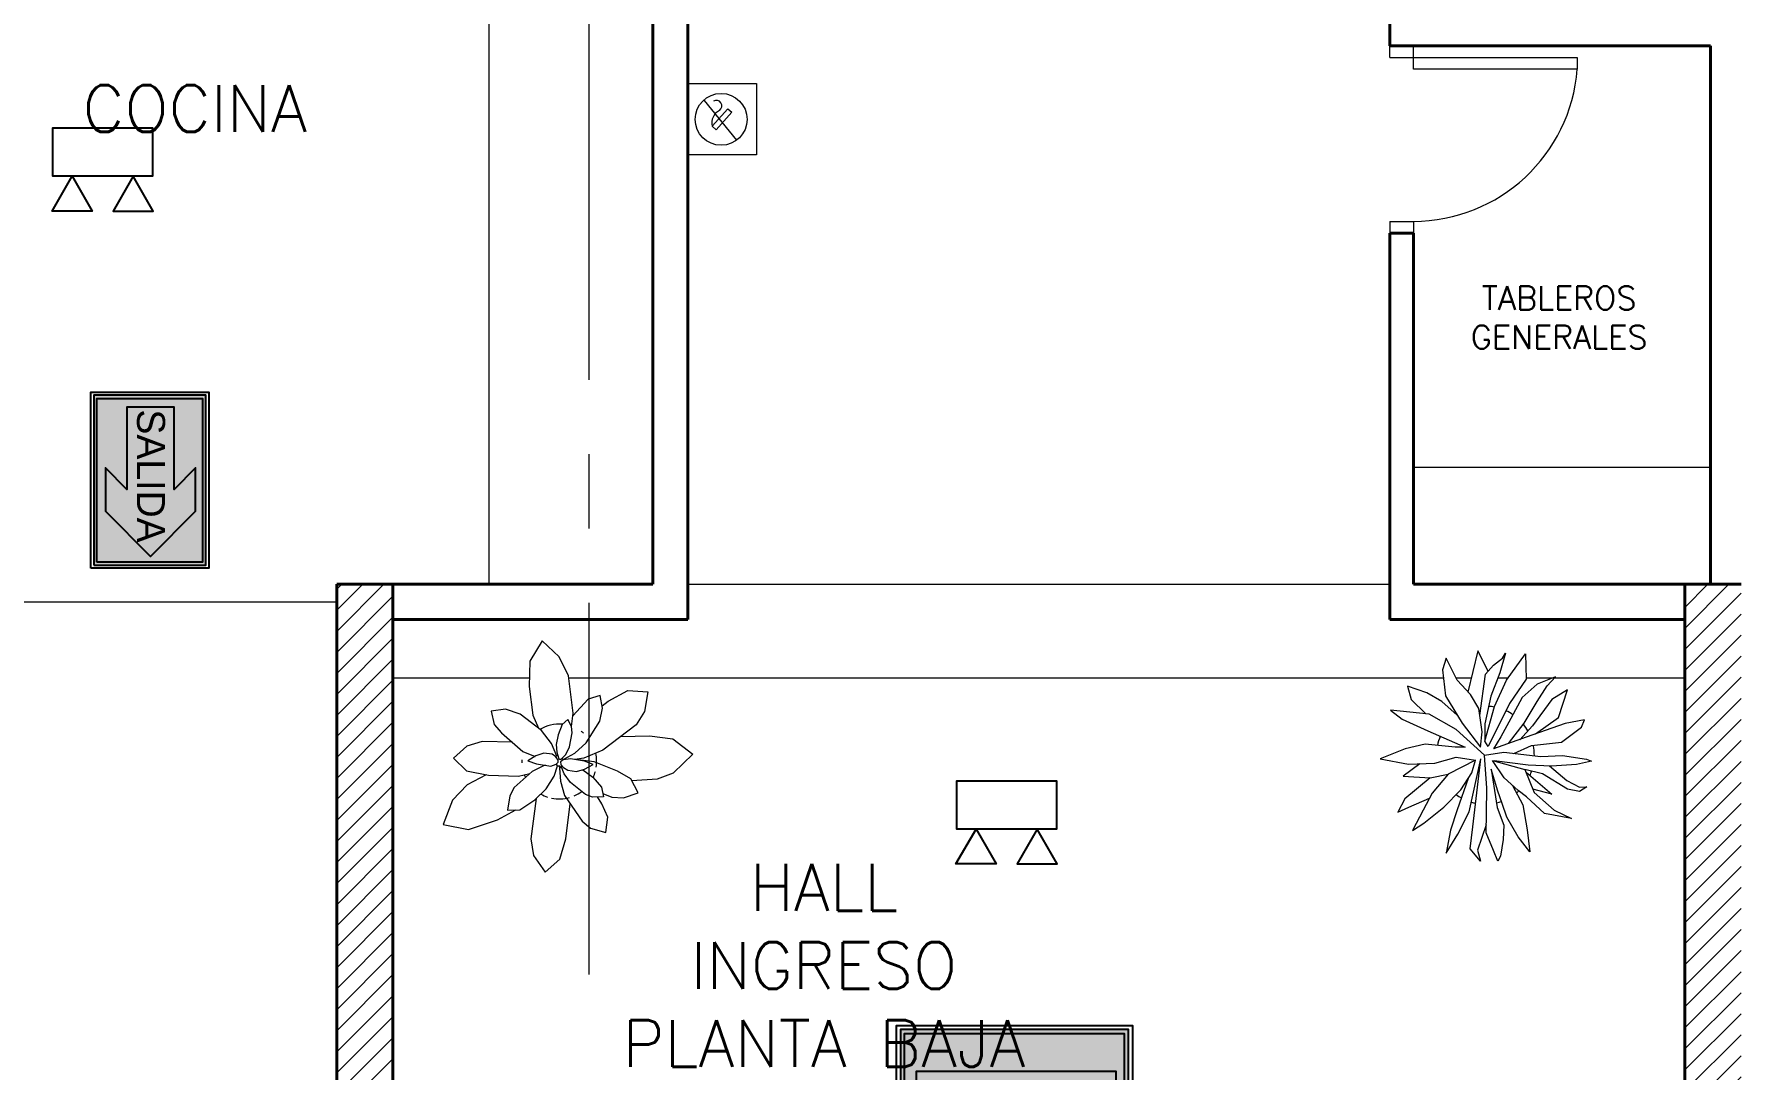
# Model space of a CAD drawing. Extents: x 1009 to 1343, y -172900 to 201.
# Drawn here: x 1034.3 to 1041.58, y 127.71 to 132.14 of the extents above; entities that cross this region are included whole.
import ezdxf

# ---------------------------------------------------------------- set-up
doc = ezdxf.new("R2010")
doc.units = 0
doc.header["$LTSCALE"] = 0.5
doc.linetypes.add('CENTER', pattern=[50.8, 31.75, -6.35, 6.35, -6.35])
doc.linetypes.add('TRAZOS2', pattern=[0.375, 0.25, -0.125])
doc.layers.get('0').update_dxf_attribs({"linetype": 'CONTINUOUS'})
for name, color, linetype in [('BRIGADAS', 8, 'TRAZOS2'), ('CIRCUITO DE SALIDA', 8, 'CONTINUOUS'), ('GCI-LUZ DE EMERG.LUZ ESTROBOSCOPICA', 12, 'CONTINUOUS'), ('MARCO_FONDO_NEGRO', 7, 'CONTINUOUS'), ('SEÑAL_FONDO_FIGURAS', 254, 'CONTINUOUS'), ('SEÑAL_FONDO_NEGRO', 7, 'CONTINUOUS'), ('SEÑAL_FONDO_VERDE', 86, 'CONTINUOUS')]:
    doc.layers.add(name, color=color, linetype=linetype)
for name, color, linetype, lineweight in [('Carpintería', 55, 'CONTINUOUS', 20), ('Detalles .05', 243, 'CONTINUOUS', 5), ('Detalles 01', 8, 'CONTINUOUS', 9), ('Equipamiento fijo', 31, 'CONTINUOUS', 13), ('EQUIPO DE EMERGENCIA', 200, 'CONTINUOUS', 30), ('Muros corte', 7, 'CONTINUOUS', 40), ('Punta 01', 6, 'CONTINUOUS', 9), ('Punta 02', 11, 'CONTINUOUS', 20), ('Sist. contra incendio', 1, 'CONTINUOUS', 18), ('Tratamiento pisos', 251, 'CONTINUOUS', 9)]:
    doc.layers.add(name, color=color, linetype=linetype, lineweight=lineweight)
doc.styles.add('franklin gothic medium', font='framd.ttf')
doc.styles.add('Texto 1 mm', font='simplex.shx', dxfattribs={"height": 0.1})
doc.styles.add('Texto 2 mm', font='simplex.shx', dxfattribs={"height": 0.2})
pattern_1 = [(45, (0.45051, 12.58081), (-0.0449012806, 0.0449012806), [])]

# ---------------------------------------------------------------- blocks, each defined once
blk = doc.blocks.new('Plant1')
for p, q in [((2.94, 14.02), (1.24, 11.02)), ((5.75, 15.65), (2.94, 14.02)), ((6.8, 12.64), (5.75, 15.65)), ((6.67, 9.74), (6.8, 12.64)), ((-4.94, 10.5), (-5.47, 8.7)), ((-3.11, 9.8), (-4.94, 10.5)), ((-1.65, 8.27), (-3.11, 9.8)), ((1.24, 11.02), (-0.18, 7.33)), ((4.8, 4.93), (6.67, 9.74)), ((-10.15, 7.82), (-12.56, 7.25)), ((-12.56, 7.25), (-11.81, 4.91)), ((-8.01, 7.41), (-10.15, 7.82)), ((-4.41, 5.37), (-8.01, 7.41)), ((-5.47, 8.7), (-5.1, 7.19)), ((-5.1, 7.19), (-3.73, 3.58)), ((-0.15, 4.91), (-1.65, 8.27)), ((-0.18, 7.33), (-0.36, 5.38)), ((-11.81, 4.91), (-9.42, 2.94)), ((0.25, 2.69), (-0.15, 4.91)), ((3.75, 3.45), (4.8, 4.93)), ((7.53, 5.66), (4.58, 4.62)), ((9.19, 5.31), (7.53, 5.66)), ((8.7, 3.64), (9.19, 5.31)), ((-12.63, 3.17), (-15.39, 2.27)), ((-9.66, 3.14), (-12.63, 3.17)), ((-9.42, 2.94), (-5.88, 0.9)), ((-3.73, 3.58), (-2.59, 2.19)), ((0.06, 0.81), (0.25, 2.69)), ((1.6, 3.31), (0.73, 2.26)), ((2.74, 4.3), (1.6, 3.31)), ((2.18, 1.1), (3.4, 2.61)), ((3.75, 4.5), (2.74, 4.3)), ((3.4, 2.61), (3.75, 3.44)), ((3.75, 3.44), (3.75, 4.5)), ((7.5, 2.24), (8.7, 3.64)), ((8.78, 3.92), (9.84, 4.12)), ((9.84, 4.12), (12.89, 4.12)), ((12.89, 4.12), (15.19, 2.69)), ((15.19, 2.69), (13.53, 0.5)), ((-15.39, 2.27), (-18.09, -0.04)), ((-3.93, 0.56), (-7.13, -0.21)), ((-5.88, 0.9), (-4.34, 0.46)), ((-2.06, 0.5), (-3.93, 0.56)), ((-2.48, 2.2), (-3.75, 2.12)), ((-3.75, 2.12), (-2.91, 1.21)), ((-2.91, 1.21), (-1.29, 0)), ((-1.34, 2), (-2.48, 2.2)), ((-1.9, 0.46), (-2.06, 0.5)), ((-0.39, 1.34), (-1.34, 2)), ((-0.56, -0.12), (-0.19, 0)), ((-0.12, 0.81), (-0.39, 1.34)), ((-0.19, 0), (-0.12, 0.06)), ((-0.06, 0.25), (-0.12, 0.81)), ((-0.12, 0.06), (-0.06, 0.25)), ((-0.11, 0.67), (0.06, 0.81)), ((0.31, 1.31), (0.12, 0.38)), ((0.12, 0.38), (0.19, 0.25)), ((0.19, 0.25), (0.38, 0.19)), ((0.73, 2.26), (0.31, 1.31)), ((0.38, 0.19), (1.25, 0.44)), ((0.47, 0.22), (0.69, 0)), ((0.69, 0), (2.44, 0)), ((1.25, 0.44), (2.18, 1.1)), ((2.44, 0), (4.43, 0.51)), ((4.43, 0.51), (7.5, 2.24)), ((13.53, 0.5), (11.66, -0.54)), ((-18.09, -0.04), (-15.37, -2.32)), ((-15.37, -2.32), (-11.22, -3.04)), ((-8.2, -0.91), (-9.38, -2.5)), ((-7.13, -0.21), (-8.2, -0.91)), ((-3.38, -2.45), (-1.56, -1.44)), ((-1.56, -1.44), (-0.5, -0.38)), ((-1.29, 0), (-0.56, -0.12)), ((-0.38, -0.81), (-1.12, -2.44)), ((-0.31, -0.5), (-0.59, -0.46)), ((-0.5, -0.38), (-0.5, -0.12)), ((0.06, -0.62), (-0.38, -0.81)), ((-0.26, -0.76), (-0.31, -0.5)), ((-0.19, -1.81), (-0.07, -0.68)), ((0.01, -3.25), (-0.19, -1.81)), ((0.12, -0.12), (0, -0.44)), ((0, -0.44), (0.12, -1)), ((0.56, -0.06), (0.12, -0.12)), ((0.12, -1), (0.45, -1.59)), ((0.45, -1.59), (1.43, -2.3)), ((1.53, -0.38), (0.56, -0.06)), ((1.43, -2.3), (2.56, -2.56)), ((3.06, -1.61), (1.53, -0.38)), ((3.19, -1.19), (2.01, -0.77)), ((2.38, -1), (2.23, -0.95)), ((4.2, -2.28), (2.38, -1)), ((3.88, -2.56), (3.06, -1.61)), ((6, -1.48), (3.19, -1.19)), ((6.42, -4.94), (4.2, -2.28)), ((11.66, -0.54), (6, -1.48)), ((9.02, -0.98), (12.56, -2.76)), ((-11.22, -3.04), (-8.38, -3)), ((-9.38, -2.5), (-7.87, -3.25)), ((-5.18, -2.97), (-8.45, -7.47)), ((-7.87, -3.25), (-5.44, -3.05)), ((-5.44, -3.05), (-3.38, -2.45)), ((-1.12, -2.44), (-1.55, -4.42)), ((-1.55, -4.42), (-1.12, -8.67)), ((1.03, -5.66), (0.01, -3.25)), ((2.32, -2.51), (3.05, -4.05)), ((2.56, -2.56), (3.88, -2.56)), ((3.05, -4.05), (3.43, -5.82)), ((12.56, -2.76), (15.17, -4.6)), ((15.17, -4.6), (16.61, -7.77)), ((-4.21, -9.77), (-1.41, -5.8)), ((1.72, -6.45), (1.03, -5.66)), ((3.06, -7.12), (1.72, -6.45)), ((2.39, -7.87), (2.32, -6.75)), ((3.43, -5.82), (3.06, -7.12)), ((3.19, -6.68), (4.04, -7.69)), ((7.5, -6.71), (6.42, -4.94)), ((7.5, -8.88), (7.5, -6.71)), ((7.5, -6.98), (10.72, -8.45)), ((-8.45, -7.47), (-9.18, -9.67)), ((-1.12, -8.67), (-0.57, -10.07)), ((2.25, -9.87), (2.39, -7.87)), ((4.04, -7.69), (5.41, -8.56)), ((5.41, -8.56), (7.5, -8.88)), ((10.72, -8.45), (13.06, -8.78)), ((13.06, -8.78), (16.61, -7.77)), ((-9.18, -9.67), (-8.88, -12.44)), ((-6.25, -11.82), (-4.21, -9.77)), ((-0.57, -10.07), (1, -11.56)), ((1, -11.56), (2.25, -9.87)), ((-8.88, -12.44), (-6.25, -11.82))]:
    blk.add_line(p, q)
for start, end in [(57.1582, 93.2041), (149.2581, 153.7532), (172.4345, 176.9296), (21.2653, 25.7604), (323.0282, 344.4965), (212.1423, 223.5771), (229.8179, 257.6637), (306.6551, 316.418), (265.2848, 278.7499)]:
    blk.add_arc((0, 0), 5.12, start, end)
blk = doc.blocks.new('Planta 1')
for p, q in [((-0.039, 0.64), (-0.099, 0.388)), ((0.024, 0.515), (-0.039, 0.64)), ((0.132, 0.627), (0.097, 0.506)), ((0.113, 0.595), (0.132, 0.627)), ((-0.233, 0.595), (-0.254, 0.525)), ((-0.254, 0.525), (-0.236, 0.364)), ((-0.166, 0.461), (-0.233, 0.595)), ((0.009, 0.498), (0.057, 0.553)), ((0.057, 0.553), (0.113, 0.595)), ((0.137, 0.461), (0.254, 0.622)), ((0.254, 0.622), (0.257, 0.466)), ((-0.35, 0.384), (-0.47, 0.424)), ((-0.47, 0.424), (-0.446, 0.342)), ((-0.084, 0.372), (-0.166, 0.461)), ((-0.027, 0.244), (0.009, 0.498)), ((0.097, 0.506), (0.041, 0.362)), ((0.063, 0.299), (0.137, 0.461)), ((0.257, 0.466), (0.156, 0.317)), ((0.326, 0.436), (0.233, 0.354)), ((0.438, 0.481), (0.326, 0.436)), ((0.326, 0.329), (0.387, 0.426)), ((0.387, 0.426), (0.438, 0.481)), ((-0.446, 0.342), (-0.358, 0.254)), ((-0.259, 0.329), (-0.35, 0.384)), ((-0.164, 0.246), (-0.259, 0.329)), ((-0.236, 0.364), (-0.134, 0.198)), ((-0.033, 0.287), (-0.084, 0.372)), ((0.041, 0.362), (0.004, 0.193)), ((0.156, 0.317), (0.026, 0.055)), ((0.233, 0.354), (0.164, 0.225)), ((0.246, 0.198), (0.326, 0.329)), ((0.416, 0.342), (0.297, 0.18)), ((0.512, 0.401), (0.416, 0.342)), ((0.456, 0.232), (0.512, 0.401)), ((-0.337, 0.252), (-0.574, 0.277)), ((-0.574, 0.277), (-0.502, 0.222)), ((-0.502, 0.222), (-0.345, 0.15)), ((-0.172, 0.158), (-0.337, 0.252)), ((-0.012, 0.145), (-0.033, 0.287)), ((0.004, 0.087), (0.063, 0.299)), ((0.164, 0.225), (0.102, 0.113)), ((0.315, 0.131), (0.456, 0.232)), ((0.616, 0.217), (0.496, 0.195)), ((0.597, 0.173), (0.616, 0.217)), ((-0.345, 0.15), (-0.116, 0.05)), ((0.002, 0.002), (-0.172, 0.158)), ((-0.134, 0.198), (-0.021, 0.051)), ((-0.021, 0.051), (-0.012, 0.145)), ((0.004, 0.193), (0.004, 0.087)), ((0.102, 0.113), (0.058, 0.039)), ((0.257, 0.111), (0.058, 0.039)), ((0.149, 0.072), (0.246, 0.198)), ((0.297, 0.18), (0.22, 0.096)), ((0.496, 0.195), (0.257, 0.111)), ((0.475, 0.081), (0.597, 0.173)), ((-0.483, 0.039), (-0.637, -0.021)), ((-0.361, 0.068), (-0.483, 0.039)), ((-0.177, 0.051), (-0.361, 0.068)), ((-0.116, 0.05), (-0.177, 0.051)), ((0.002, 0.002), (0.121, 0.019)), ((0.017, -0.2), (0.002, 0.002)), ((0.026, 0.055), (0.004, 0.087)), ((0.121, 0.019), (0.347, -0.006)), ((0.182, 0.012), (0.291, 0.061)), ((0.291, 0.061), (0.475, 0.081)), ((-0.637, -0.021), (-0.464, -0.053)), ((-0.394, -0.051), (-0.496, -0.128)), ((-0.464, -0.053), (-0.302, -0.048)), ((-0.302, -0.048), (-0.172, -0.011)), ((-0.053, -0.03), (-0.22, -0.115)), ((-0.172, -0.011), (-0.053, -0.03)), ((-0.092, -0.346), (-0.019, -0.022)), ((-0.076, -0.108), (-0.053, -0.03)), ((-0.068, -0.438), (-0.019, -0.022)), ((0.043, -0.084), (0.081, -0.319)), ((0.084, -0.22), (0.043, -0.084)), ((0.051, -0.031), (0.249, -0.086)), ((0.124, -0.138), (0.051, -0.031)), ((0.27, -0.061), (0.062, -0.034)), ((0.249, -0.086), (0.307, -0.227)), ((0.358, -0.113), (0.249, -0.086)), ((0.257, -0.103), (0.416, -0.237)), ((0.414, -0.066), (0.27, -0.061)), ((0.347, -0.006), (0.48, -0.001)), ((0.401, -0.065), (0.507, -0.153)), ((0.566, -0.056), (0.414, -0.066)), ((0.48, -0.001), (0.627, -0.023)), ((0.659, -0.036), (0.566, -0.056)), ((0.627, -0.023), (0.659, -0.036)), ((-0.496, -0.128), (-0.331, -0.138)), ((-0.331, -0.138), (-0.486, -0.267)), ((-0.331, -0.138), (-0.22, -0.115)), ((-0.22, -0.115), (-0.318, -0.232)), ((-0.097, -0.141), (-0.164, -0.334)), ((-0.142, -0.212), (-0.076, -0.108)), ((0.015, -0.354), (0.017, -0.2)), ((0.209, -0.215), (0.124, -0.138)), ((0.174, -0.184), (0.238, -0.304)), ((0.416, -0.237), (0.299, -0.208)), ((0.512, -0.207), (0.358, -0.113)), ((0.507, -0.153), (0.584, -0.195)), ((0.584, -0.222), (0.512, -0.207)), ((0.584, -0.195), (0.629, -0.192)), ((0.629, -0.192), (0.584, -0.222)), ((-0.486, -0.267), (-0.528, -0.349)), ((-0.462, -0.317), (-0.334, -0.262)), ((-0.318, -0.232), (-0.374, -0.336)), ((-0.246, -0.317), (-0.142, -0.212)), ((0.11, -0.294), (0.084, -0.22)), ((0.14, -0.379), (0.11, -0.294)), ((0.259, -0.254), (0.209, -0.215)), ((0.238, -0.304), (0.265, -0.456)), ((0.371, -0.356), (0.259, -0.254)), ((0.307, -0.227), (0.43, -0.336)), ((-0.528, -0.349), (-0.462, -0.317)), ((-0.374, -0.336), (-0.438, -0.461)), ((-0.438, -0.461), (-0.369, -0.416)), ((-0.369, -0.416), (-0.246, -0.317)), ((-0.164, -0.334), (-0.206, -0.458)), ((-0.161, -0.483), (-0.092, -0.346)), ((0.012, -0.475), (0.015, -0.354)), ((0.081, -0.319), (0.121, -0.428)), ((0.209, -0.5), (0.14, -0.379)), ((0.536, -0.386), (0.371, -0.356)), ((0.43, -0.336), (0.536, -0.386)), ((-0.206, -0.458), (-0.233, -0.6)), ((-0.233, -0.6), (-0.161, -0.483)), ((-0.086, -0.572), (-0.068, -0.438)), ((0.013, -0.425), (-0.041, -0.58)), ((0.057, -0.582), (0.012, -0.475)), ((0.116, -0.515), (0.1, -0.617)), ((0.121, -0.428), (0.116, -0.515)), ((0.281, -0.59), (0.209, -0.5)), ((0.265, -0.456), (0.281, -0.59)), ((-0.023, -0.649), (-0.086, -0.572)), ((-0.041, -0.58), (-0.023, -0.649)), ((0.084, -0.649), (0.057, -0.582)), ((0.1, -0.617), (0.084, -0.649))]:
    blk.add_line(p, q)
at = {"layer": 'Detalles .05'}
for start, end in [(125.0386, 125.0807), (79.6774, 86.207), (55.7777, 65.1238), (157.2574, 168.4231), (29.6412, 39.1255), (359.4429, 11.7162), (335.4998, 341.0401), (233.5733, 240.8096), (253.2847, 258.683), (283.2227, 289.1148), (309.5647, 313.1025)]:
    blk.add_arc((0.008, 0.001), 0.3, start, end, dxfattribs=at)
blk = doc.blocks.new('A$C04752EFD')
at = {"layer": 'GCI-LUZ DE EMERG.LUZ ESTROBOSCOPICA', "color": 1}
blk.add_lwpolyline([(-0.1774, -0.1729), (-0.1774, 0), (0.1774, 0), (0.1774, -0.1729)], close=True, dxfattribs=at)
at = {"layer": 'GCI-LUZ DE EMERG.LUZ ESTROBOSCOPICA'}
for points in [[(0.1774, -0.1729), (-0.1774, -0.1729), (-0.1774, 0), (0.1774, 0)], [(-0.109, -0.1729), (-0.0376, -0.2965), (-0.1803, -0.2965)], [(0.109, -0.1729), (0.0376, -0.2965), (0.1803, -0.2965)]]:
    blk.add_lwpolyline(points, close=True, dxfattribs=at)
blk = doc.blocks.new('A$C4F586106')
at = {"layer": 'SEÑAL_FONDO_FIGURAS'}
h = blk.add_hatch(color=256, dxfattribs=at)
h.paths.add_polyline_path([(1.092, 0.238), (0.029, 0.238), (0.029, 1.85), (1.092, 1.85)])
h.paths.add_polyline_path([(1.063, 1.821), (0.058, 1.821), (0.058, 0.267), (1.063, 0.267)], flags=16)
h.paths.add_polyline_path([(0.807, 1.55), (0.807, 0.438), (0.287, 0.438), (0.287, 1.55)], flags=8)
blk.add_hatch(color=256, dxfattribs=at).paths.add_polyline_path([(0.553, 1.768), (0.126, 1.339), (0.126, 0.925), (0.327, 1.132), (0.327, 0.349), (0.553, 0.349), (0.778, 0.349), (0.778, 1.132), (0.979, 0.925), (0.979, 1.339)])
at = {"layer": 'SEÑAL_FONDO_VERDE'}
h = blk.add_hatch(color=256, dxfattribs=at)
h.paths.add_polyline_path([(0.058, 0.267), (0.058, 1.821), (1.063, 1.821), (1.063, 0.267)])
h.paths.add_polyline_path([(0.327, 0.349), (0.553, 0.349), (0.778, 0.349), (0.778, 1.132), (0.979, 0.925), (0.979, 1.339), (0.553, 1.768), (0.126, 1.339), (0.126, 0.925), (0.327, 1.132)], flags=16)
at = {"layer": 'MARCO_FONDO_NEGRO'}
blk.add_lwpolyline([(1.121, 1.879), (1.121, 0.209), (0, 0.209), (0, 1.879)], close=True, dxfattribs=at)
at = {"layer": 'SEÑAL_FONDO_FIGURAS'}
blk.add_lwpolyline([(1.092, 1.85), (0.029, 1.85), (0.029, 0.238), (1.092, 0.238)], close=True, dxfattribs=at)
at = {"layer": 'SEÑAL_FONDO_NEGRO'}
blk.add_lwpolyline([(1.063, 1.821), (1.063, 0.267), (0.058, 0.267), (0.058, 1.821)], close=True, dxfattribs=at)
at = {"layer": 'SEÑAL_FONDO_VERDE'}
for points in [[(1.063, 1.821), (1.063, 0.267), (0.058, 0.267), (0.058, 1.821)], [(0.553, 0.349), (0.778, 0.349), (0.778, 1.132), (0.979, 0.925), (0.979, 1.339), (0.553, 1.768), (0.126, 1.339), (0.126, 0.925), (0.327, 1.132), (0.327, 0.349)], [(0.553, 0.349), (0.778, 0.349), (0.778, 1.132), (0.979, 0.925), (0.979, 1.339), (0.553, 1.768), (0.126, 1.339), (0.126, 0.925), (0.327, 1.132), (0.327, 0.349)]]:
    blk.add_lwpolyline(points, close=True, dxfattribs=at)
at = {"layer": 'SEÑAL_FONDO_VERDE', "style": 'franklin gothic medium'}
blk.add_text('SALIDA', height=0.2658, rotation=90, dxfattribs=at).set_placement((0.681, 0.372))
blk = doc.blocks.new('SAL4')
at = {"layer": 'SEÑAL_FONDO_FIGURAS'}
h = blk.add_hatch(color=256, dxfattribs=at)
h.paths.add_polyline_path([(845.8129, 731.0212), (845.8129, 731.4968), (846.5341, 731.4968), (846.5341, 731.0212)])
h.paths.add_polyline_path([(846.5211, 731.0343), (846.5211, 731.4837), (845.8259, 731.4837), (845.8259, 731.0343)], flags=16)
h.paths.add_polyline_path([(846.3999, 731.1488), (845.9025, 731.1488), (845.9025, 731.3815), (846.3999, 731.3815)], flags=8)
blk.add_hatch(color=256, dxfattribs=at).paths.add_polyline_path([(846.4952, 731.3638), (845.8624, 731.3638), (845.8624, 731.1627), (846.4952, 731.1627)])
at = {"layer": 'SEÑAL_FONDO_VERDE'}
h = blk.add_hatch(color=256, dxfattribs=at)
h.paths.add_polyline_path([(846.5211, 731.4837), (845.8259, 731.4837), (845.8259, 731.0343), (846.5211, 731.0343)])
h.paths.add_polyline_path([(846.4952, 731.3638), (846.4952, 731.1627), (845.8624, 731.1627), (845.8624, 731.3638)], flags=16)
at = {"layer": 'MARCO_FONDO_NEGRO'}
blk.add_lwpolyline([(846.5471, 731.0082), (845.7999, 731.0082), (845.7999, 731.5098), (846.5471, 731.5098)], close=True, dxfattribs=at)
at = {"layer": 'SEÑAL_FONDO_FIGURAS'}
blk.add_lwpolyline([(846.5341, 731.0212), (846.5341, 731.4968), (845.8129, 731.4968), (845.8129, 731.0212)], close=True, dxfattribs=at)
at = {"layer": 'SEÑAL_FONDO_NEGRO'}
blk.add_lwpolyline([(846.5211, 731.0343), (845.8259, 731.0343), (845.8259, 731.4837), (846.5211, 731.4837)], close=True, dxfattribs=at)
at = {"layer": 'SEÑAL_FONDO_VERDE'}
blk.add_lwpolyline([(845.8624, 731.1627), (846.4952, 731.1627), (846.4952, 731.3638), (845.8624, 731.3638)], close=True, dxfattribs=at)
at = {"layer": 'SEÑAL_FONDO_VERDE', "style": 'franklin gothic medium', "width": 1.05}
blk.add_text('SALIDA', height=0.11849, dxfattribs=at).set_placement((845.8794, 731.2063))

msp = doc.modelspace()

# ---------------------------------------------------------------- hatches: boundary and pattern name
at = {"layer": 'Detalles 01'}
h = msp.add_hatch(dxfattribs=at)
h.set_pattern_fill('ANSI31', color=256, scale=0.02, style=0)
h.set_pattern_definition(pattern_1)
h.paths.add_polyline_path([(1035.8361, 129.7859), (1035.7261, 129.7859), (1035.5961, 129.7859), (1035.5961, 125.1109), (1034.5461, 125.1109), (1034.5461, 124.8609), (1035.5961, 124.8609), (1035.5961, 124.7859), (1035.8361, 124.7859), (1035.8361, 126.5109), (1037.0961, 126.5109), (1037.0961, 126.7609), (1035.8361, 126.7609)])
h = msp.add_hatch(dxfattribs=at)
h.set_pattern_fill('ANSI31', color=256, scale=0.02, style=0)
h.set_pattern_definition(pattern_1)
h.paths.add_polyline_path([(1041.5961, 129.7859), (1041.3561, 129.7859), (1041.3561, 126.7609), (1040.0961, 126.7609), (1040.0961, 126.5109), (1041.3561, 126.5109), (1041.3561, 124.7859), (1041.5961, 124.7859), (1041.5961, 124.8609), (1046.6961, 124.8609), (1046.6961, 125.1109), (1041.5961, 125.1109)])

# ---------------------------------------------------------------- linework, layer by layer
at = {"layer": 'Carpintería'}
for p, q in [((1040.0961, 132.0359), (1040.0961, 132.0859)), ((1040.1961, 132.0359), (1040.1961, 132.0859)), ((1040.0961, 132.0359), (1040.1961, 132.0359)), ((1040.1961, 132.0359), (1040.8961, 132.0359)), ((1040.1961, 131.9859), (1040.1961, 132.0359)), ((1040.8961, 132.0359), (1040.8961, 131.9859)), ((1040.8961, 131.9859), (1040.1961, 131.9859)), ((1040.0961, 131.3359), (1040.1961, 131.3359)), ((1040.0961, 131.3359), (1040.0961, 131.2859)), ((1040.1961, 131.3359), (1040.1961, 131.2859))]:
    msp.add_line(p, q, dxfattribs=at)
at = {"layer": 'Detalles 01', "linetype": 'CENTER', "ltscale": 0.1}
msp.add_line((1036.6741, 128.1197), (1036.6741, 144.7577), dxfattribs=at)
at = {"layer": 'Detalles 01'}
msp.add_arc((1040.1947, 132.0394), 0.7035, 270.11712, 355.64068, dxfattribs=at)
at = {"layer": 'Equipamiento fijo'}
for p, q in [((1036.2461, 133.7359), (1036.2461, 129.7859)), ((1040.1961, 130.2859), (1041.4661, 130.2859))]:
    msp.add_line(p, q, dxfattribs=at)
at = {"layer": 'Muros corte'}
for p, q in [((1037.0961, 135.7859), (1037.0961, 129.6359)), ((1040.0961, 132.0859), (1040.0961, 133.9859)), ((1036.9461, 133.7359), (1036.9461, 129.7859)), ((1041.4661, 132.0859), (1040.0961, 132.0859)), ((1041.4661, 132.0859), (1041.4661, 129.7859)), ((1040.0961, 129.6359), (1040.0961, 131.2859)), ((1040.1961, 131.2859), (1040.0961, 131.2859)), ((1040.1961, 129.7859), (1040.1961, 131.2859)), ((1035.5961, 125.1109), (1035.5961, 129.7859)), ((1035.5961, 129.7859), (1035.7261, 129.7859)), ((1035.9661, 129.7859), (1035.7261, 129.7859)), ((1035.8361, 126.7609), (1035.8361, 129.7859)), ((1036.9461, 129.7859), (1035.9661, 129.7859)), ((1040.1961, 129.7859), (1041.5961, 129.7859)), ((1041.3561, 126.7609), (1041.3561, 129.7859)), ((1037.0961, 129.6359), (1035.8361, 129.6359)), ((1040.0961, 129.6359), (1041.3561, 129.6359))]:
    msp.add_line(p, q, dxfattribs=at)
at = {"layer": 'Sist. contra incendio'}
msp.add_line((1037.1658, 131.8526), (1037.3042, 131.6825), dxfattribs=at)
at = {"layer": 'Sist. contra incendio', "color": 0}
for points in [[(1037.0961, 131.9249), (1037.3896, 131.9249), (1037.3896, 131.6196), (1037.0961, 131.6196)], [(1037.2175, 131.7268), (1037.2003, 131.742), (1037.2666, 131.8168), (1037.2837, 131.8017)]]:
    msp.add_lwpolyline(points, close=True, dxfattribs=at)
at = {"layer": 'Sist. contra incendio'}
msp.add_circle((1037.2383, 131.7716), 0.1108, dxfattribs=at)
at = {"layer": 'Sist. contra incendio', "color": 0}
for centre, radius, start, end in [((1037.2178, 131.8293), 0.0234, 303.37827, 123.37827), ((1037.2581, 131.7568), 0.0596, 117.39951, 194.42182)]:
    msp.add_arc(centre, radius, start, end, dxfattribs=at)
at = {"layer": 'Tratamiento pisos'}
for p, q in [((1037.0961, 129.7859), (1040.0961, 129.7859)), ((1034.1961, 129.7109), (1035.5961, 129.7109)), ((1035.8361, 129.3859), (1036.4187, 129.3859)), ((1036.5873, 129.3859), (1040.3252, 129.3859)), ((1040.3777, 129.3859), (1040.4438, 129.3859)), ((1040.5575, 129.3859), (1040.6005, 129.3859)), ((1040.6771, 129.3859), (1040.7921, 129.3859)), ((1040.7992, 129.3859), (1041.3561, 129.3859))]:
    msp.add_line(p, q, dxfattribs=at)

# ---------------------------------------------------------------- block references
at = {"layer": 'BRIGADAS', "xscale": 0.4499999999998181, "yscale": 0.4499999999998181, "zscale": 0.4499999999998181, "rotation": 179.9999999999689}
msp.add_blockref('A$C4F586106', (1035.0488, 130.7002), dxfattribs=at)
at = {"layer": 'CIRCUITO DE SALIDA', "color": 90, "xscale": 1.350000000000023, "yscale": 1.350000000000023, "zscale": 1.350000000000023}
msp.add_blockref('SAL4', (-103.8428, -859.6363), dxfattribs=at)
at = {"layer": 'Detalles .05', "xscale": 0.03120000000000001, "yscale": 0.03120000000000001, "zscale": 0.03120000000000001, "rotation": 28.25339064275953}
msp.add_blockref('Plant1', (1036.5466, 129.0289), dxfattribs=at)
at = {"layer": 'Detalles .05', "xscale": 0.6971621602176002, "yscale": 0.6971621602176002, "zscale": 0.6971621602176002}
msp.add_blockref('Planta 1', (1040.4982, 129.0553), dxfattribs=at)
at = {"layer": 'EQUIPO DE EMERGENCIA', "xscale": 1.200000000000045, "yscale": 1.200000000000045, "zscale": 1.200000000000045}
for p in [(1034.5956, 131.7359), (1038.4581, 128.9472)]:
    msp.add_blockref('A$C04752EFD', p, dxfattribs=at)

# ---------------------------------------------------------------- texts
at = {"layer": 'Punta 01', "insert": (1040.819, 131.0586), "char_height": 0.1, "width": 0.7584, "attachment_point": 2, "style": 'Texto 1 mm'}
msp.add_mtext('TABLEROS GENERALES', dxfattribs=at)
at = {"layer": 'Punta 02', "char_height": 0.2, "style": 'Texto 2 mm'}
for s, insert, width, attachment_point in [('COCINA', (1034.5089, 131.9179), 1.05568, 1), ('HALL\\PINGRESO PLANTA BAJA', (1037.6774, 128.5914), 2.137449, 2)]:
    msp.add_mtext(s, dxfattribs=dict(at, insert=insert, width=width, attachment_point=attachment_point))

doc.saveas('drawing.dxf')
